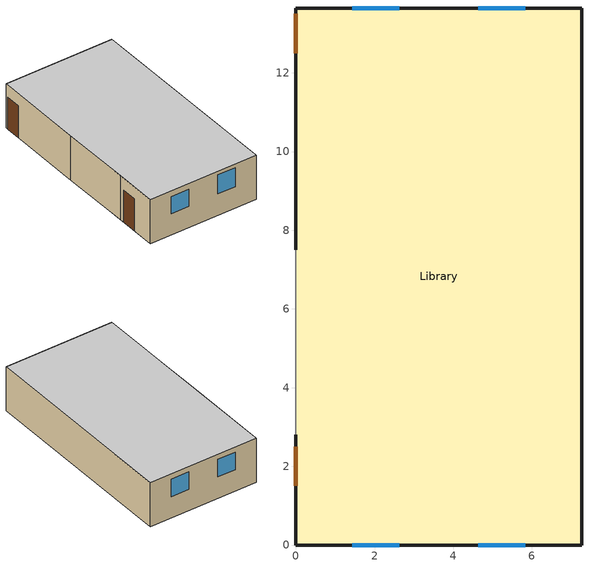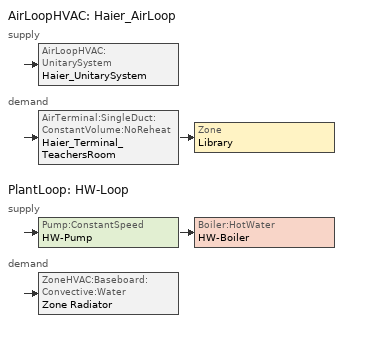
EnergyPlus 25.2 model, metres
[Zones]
Library
 floor adiabatic (Floor_Construction): 0,0 0,13.65 7.26,13.65 7.26,0 z0
 wall outside (Insulated_Brick_Wall): 0,2.8 0,0 7.26,0 7.26,13.65 0,13.65 0,7.5 z0:3
 wall adiabatic (Insulated_Brick_Wall): 0,7.5 0,2.8 z0:3
 window (Window_Double_LowE_Argon): 2.63,13.65 1.43,13.65 / 5.83,13.65 4.63,13.65 z1.45:2.65; 1.43,0 2.63,0 z1.45:2.6; 4.63,0 5.83,0 z1.45:2.75
 door (Simple_Door): 0,2.5 0,1.5 / 0,13.5 0,12.5 z0:2.18
 ceiling adiabatic (Concrete_Roof): 0,0 7.26,0 7.26,13.65 0,13.65 z3
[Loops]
AirLoopHVAC 'Haier_AirLoop'
 supply: AirLoopHVAC:UnitarySystem 'Haier_UnitarySystem'
 demand: AirTerminal:SingleDuct:ConstantVolume:NoReheat 'Haier_Terminal_TeachersRoom' > Zone 'Library'
PlantLoop 'HW-Loop'
 supply: Pump:ConstantSpeed 'HW-Pump' > Boiler:HotWater 'HW-Boiler'
 demand: ZoneHVAC:Baseboard:Convective:Water 'Zone Radiator'
[Building]
library: North Axis {deg}=0; Terrain=City; Loads Convergence Tolerance Value {W}=0.05; Temperature Convergence Tolerance Value {deltaC}=0.05; Solar Distribution=FullExterior; Maximum Number of Warmup Days=30; Minimum Number of Warmup Days=6
[Site:Location]
Kalamata_Greece: Latitude {deg}=37.02; Longitude {deg}=22.11; Time Zone {hr}=2; Elevation {m}=8
[SizingPeriod:DesignDay] Dry-Bulb Temperature Range Modifier Type=DefaultMultipliers; Barometric Pressure {Pa}=101325; Wind Speed {m/s}=3; Wind Direction {deg}=0; Rain Indicator=No; Snow Indicator=No; Daylight Saving Time Indicator=No; Solar Model Indicator=ASHRAEClearSky
Name | Month | Day of Month | Day Type | Maximum Dry-Bulb Temperature {C} | Daily Dry-Bulb Temperature Range {C} | Humidity Condition Type | Wetbulb or DewPoint at Maximum Dry-Bulb {C} | Sky Clearness
KalamataSummerDesignDay | 6 | 10 | SummerDesignDay | 33.2 | 11 | Wetbulb | 23 | 1
KalamataWinterDesignDay | 1 | 21 | WinterDesignDay | 1.2 | 0 | WetBulb | -1.5 | 0.9
[Material]
Plaster_Outer; Plaster_Inner: Smooth, 0.015, 0.87, 1800, 840, 0.9, 0.65, 0.65
Hollow_Brick_Core: MediumRough, 0.22, 0.35, 800, 840, 0.9, 0.7, 0.7
Cement_Lime_Render: MediumRough, 0.02, 0.87, 1800, 840, 0.9, 0.65, 0.65
Hollow_Clay_Brick: MediumRough, 0.25, 0.35, 800, 840, 0.9, 0.7, 0.7
EPS_Insulation: Smooth, 0.06, 0.035, 20, 1400, 0.9, 0.7, 0.7
Gypsum_Plaster: Smooth, 0.02, 0.25, 950, 1090, 0.9, 0.65, 0.65
Roof_Concrete: MediumRough, 0.2, 1.75, 2300, 880, 0.9, 0.6, 0.6
Door_Material: MediumRough, 0.04, 0.03, 32, 1400, 0.9, 0.7, 0.7
[Construction]
Floor_Construction: Plaster_Outer, Hollow_Brick_Core, Plaster_Inner
Insulated_Brick_Wall: Cement_Lime_Render, Hollow_Clay_Brick, EPS_Insulation, Gypsum_Plaster
Window_Double_LowE_Argon: Glass_LowE_4mm, Argon_16mm, Glass_Clear_4mm
Concrete_Roof: Roof_Concrete
Simple_Door: Door_Material
[WindowMaterial:Glazing]
Glass_LowE_4mm: SpectralAverage, 0.004, 0.84, 0.04, 0.04, 0.78, 0.1, 0.1, 0.04, 0.84, 0.84, 1
Glass_Clear_4mm: SpectralAverage, , 0.004, 0.84, 0.075, 0.075, 0.89, 0.08, 0.08, 0, 0.84, 0.84, 1
[WindowMaterial:Gas]
Argon_16mm: Gas Type=Argon; Thickness {m}=0.016
[Sizing:Zone]
Library: Zone Cooling Design Supply Air Temperature Input Method=SupplyAirTemperature; Cooling Design Supply Air Temperature {C}=14; Zone Heating Design Supply Air Temperature Input Method=SupplyAirTemperature; Heating Design Supply Air Temperature {C}=40; Zone Cooling Design Supply Air Humidity Ratio {kgWater/kgDryAir}=0.009; Zone Heating Design Supply Air Humidity Ratio {kgWater/kgDryAir}=0.004
[Sizing:Plant]
HW-Loop: Heating, 82, 11
[Sizing:System]
Haier_AirLoop: Type of Load to Size On=Sensible; Design Outdoor Air Flow Rate {m3/s}=autosize; Minimum System Air Flow Ratio=0.3; Preheat Design Temperature {C}=4.5; Preheat Design Humidity Ratio {kgWater/kgDryAir}=0.008; Precool Design Temperature {C}=11; Precool Design Humidity Ratio {kgWater/kgDryAir}=0.008; Central Cooling Design Supply Air Temperature {C}=12.8; Central Heating Design Supply Air Temperature {C}=16.7; Sizing Option=NonCoincident; 100% Outdoor Air in Cooling=No; 100% Outdoor Air in Heating=No; Central Cooling Design Supply Air Humidity Ratio {kgWater/kgDryAir}=0.0085; Central Heating Design Supply Air Humidity Ratio {kgWater/kgDryAir}=0.008; Cooling Supply Air Flow Rate Method=DesignDay; Cooling Supply Air Flow Rate {m3/s}=0.333; Heating Supply Air Flow Rate Method=DesignDay; Heating Supply Air Flow Rate {m3/s}  (since you don't want air heating)=0; System Outdoor Air Method=ZoneSum; Zone Maximum Outdoor Air Fraction=0.5; Cooling Design Capacity Method=CoolingDesignCapacity; Cooling Design Capacity {W}=autosize; Heating Design Capacity Method=HeatingDesignCapacity; Heating Design Capacity {W} (disabled)=0
[Zone]
Library: Type=1; Multiplier=1; Ceiling Height {m}=3; Volume {m3}=297.3
[People]
Room People: Zone or ZoneList Name  (change to your zone name)=Library; Number of People Schedule=OCCUPY-ROOM; Number of People Calculation Method=People; Number of People (when schedule = 1.0)=20; Fraction Radiant (example)=0.3; Activity Level Schedule=ActSchd
[ZoneContaminantSourceAndSink:Generic:Constant]
Classroom_PM25_Source: Zone=Library; Design Generation Rate {µg/s, if conc in µg/m3}=0.4; Generation Schedule=PM25_Internal_Schedule; Design Removal Coefficient=0; Removal Schedule=PM25_Removal_Schedule
[ZoneControl:Thermostat]
Library Thermostat: Which zone it controls=Library; Thermostat mode schedule (on/off)=Zone Control Type Sched; Type of thermostat=ThermostatSetpoint:DualSetpoint; Name of dual setpoint object=DualSP-Control
[ThermostatSetpoint:DualSetpoint]
DualSP-Control: Heating setpoint schedule (you already have)=Htg-SetP-Sch; Cooling schedule from section 2=Clg-SetP-Sch
[Lights]
Library Lights: Zone or ZoneList=Library; Schedule=LIGHTS-1; Design Level Calculation Method=Watts/Area; Watts per Zone Floor Area {W/m2}=10; Return Air Fraction=0; Fraction Radiant=0.6; Fraction Visible=0.2; Fraction Replaceable=1
[ZoneInfiltration:DesignFlowRate]
Infiltration Library: Zone or ZoneList=Library; Schedule=INFIL-SCH; Design Flow Rate Calculation Method=AirChanges/Hour; Air Changes per Hour {1/hr}=0.5; Constant Term Coefficient=1; Temperature Term Coefficient=0; Velocity Term Coefficient=0; Velocity Squared Term Coefficient=0
[ZoneVentilation:DesignFlowRate]
Vent_Library: Zone=Library; Schedule=Vent-Sch; Design Flow Rate Calculation Method=Flow/Person; Flow Rate per Person {m3/s-person}  (10 L/s-person)=0.01; Ventilation Air Fan Pressure Rise {Pa}  (0 = no fan power)=0; Ventilation Air Fan Total Efficiency=0
[ZoneHVAC:Baseboard:Convective:Water]
Zone Radiator: Availability Schedule=Heat-Avail; Heating Design Capacity Method=HeatingDesignCapacity; Heating Design Capacity {W}=45000; U-Factor Times Area Value {W/K} (Increased to force 1.67 GJ)=2200; Maximum Water Flow Rate {m3/s}=0.0025; Convergence Tolerance=0.001
[Pump:ConstantSpeed]
HW-Pump: HW-SupplyInlet, HW-SupplyPumpOutlet, 0.0025, 60000, 600, 0.9, 0, INTERMITTENT
[PlantLoop]
HW-Loop: Water, HW-Loop-Operation, HW-SupplyOutlet, 100, 10, 0.0025, 0, 0.6, HW-SupplyInlet, HW-SupplyOutlet, HW-Loop-Supply Branches, HW-Loop-Supply Connectors, HW-Loop-DemandInlet, HW-Loop-DemandOutlet, HW-Loop-Demand Branches, Optimal
[Boiler:HotWater]
HW-Boiler: Diesel, 60000, 0.8, LeavingBoiler, 0.0025, 0.2, 1.1, 0.9, HW-Boiler-Inlet, HW-Boiler-Outlet, 100, ConstantFlow, 0, 1
[PlantEquipmentOperationSchemes]
HW-Loop-Operation: Control Scheme 1=HW-Heating-Operation; Control Scheme 1 Schedule=HW-Heating-Schedule
[PlantEquipmentOperation:HeatingLoad]
HW-Heating-Operation: 0, 1e9, HW-Boiler-EquipmentList
[PlantEquipmentList]
HW-Boiler-EquipmentList: Boiler:HotWater, HW-Boiler
[SetpointManager:Scheduled]
HW-Loop-SetpointManager: Temperature, HW-Setpoint-Schedule, HW-SupplyOutlet
[Fan:OnOff]
Haier_Cab_Fan: Availability Schedule=HVAC-Avail; Fan Total Efficiency=0.7; Pressure Rise {Pa}=600; Maximum Flow Rate {m3/s}=0.333; Motor Efficiency=0.9; Motor In Airstream Fraction=1
[Coil:Cooling:DX:SingleSpeed]
Haier_Cab_DX_Cool: Availability Schedule=HVAC-Avail; Gross Rated Total Cooling Capacity {W}=7200; Gross Rated Sensible Heat Ratio=0.76; Gross Rated Cooling COP {W/W}=3.23; Rated Air Flow Rate {m3/s}=0.4; 2017 Rated Evaporator Fan Power Per Volume Flow Rate {W/(m3/s)}=0; 2023 Rated Evaporator Fan Power Per Volume Flow Rate {W/(m3/s)}=0; Total Cooling Capacity Function of Temperature Curve=Haier_CoolCapFT; Total Cooling Capacity Function of Flow Fraction Curve=Haier_CoolCapFF; Energy Input Ratio Function of Temperature Curve=Haier_CoolEIRFT; Energy Input Ratio Function of Flow Fraction Curve=Haier_CoolEIRFF; Part Load Fraction Correlation Curve=Haier_CoolPLF
[AirLoopHVAC:UnitarySystem]
Haier_UnitarySystem: Control Type=Load; Controlling Zone or Thermostat Location=Library; Dehumidification Control Type=None; Availability Schedule=HVAC-Avail; Supply Fan=Haier_Cab_Fan; Fan Placement=BlowThrough; Cooling Coil=Haier_Cab_DX_Cool; Use DOAS DX Cooling Coil=No; Latent Load Control=SensibleOnlyLoadControl; Cooling Supply Air Flow Rate Method=SupplyAirFlowRate; Cooling Supply Air Flow Rate {m3/s}=0.333; Heating Supply Air Flow Rate Method=SupplyAirFlowRate; Heating Supply Air Flow Rate {m3/s}   (heating disabled)=0; No Load Supply Air Flow Rate Method=SupplyAirFlowRate; No Load Supply Air Flow Rate {m3/s}   (fan off at no-load)=0
[AvailabilityManager:Scheduled]
Haier_AvailMgr: HVAC-Avail
[AirLoopHVAC]
Haier_AirLoop: Design Supply Air Flow Rate {m3/s}=autosize
[AirTerminal:SingleDuct:ConstantVolume:NoReheat]
Haier_Terminal_TeachersRoom: HVAC-Avail, Haier_Zone_SupplyNode, Library_Air_Inlet, 0.333
[Zone equipment]
Library: Zone Radiator, Haier_Terminal_TeachersRoom
[SetpointManager:SingleZone:Reheat]
Haier_SAT_SPM: Control Variable=Temperature; Minimum Supply Air Temperature {C}=12.8; Maximum Supply Air Temperature {C}=40; Control Zone=Library; Setpoint Node or NodeList=Haier_Supply_Outlet
[Schedule:Compact]
OCCUPY-ROOM; HVAC-Avail: Fraction, Through: 12/31, For: Weekdays, Until: 08:10, 0, Until: 09:00, 1, Until: 09:10, 0, Until: 10:00, 1, Until: 10:10, 0, Until: 11:00, 1, Until: 11:10, 0, Until: 12:00, 1, Until: 12:10, 0, Until: 13:00, 1, Until: 13:10, 0, Until: 14:00, 1, Until: 24:00, 0, For: Weekends Holiday SummerDesignDay WinterDesignDay CustomDay1 CustomDay2, Until: 24:00, 0
LIGHTS-1: On/Off, Through: 12/31, For: WeekDays, Until: 08:10, 0, Until: 09:00, 1, Until: 09:10, 0, Until: 10:00, 1, Until: 10:10, 0, Until: 11:00, 1, Until: 11:10, 0, Until: 12:00, 1, Until: 12:10, 0, Until: 13:00, 1, Until: 13:10, 0, Until: 14:00, 1, Until: 24:00, 0, For: Weekends Holiday SummerDesignDay WinterDesignDay CustomDay1 CustomDay2, Until: 24:00, 0
Heat-Avail: Fraction, Through: 12/31, For: Weekdays, Until: 08:10, 0, Until: 09:00, 1, Until: 09:10, 0, Until: 10:00, 1, Until: 24:00, 0, For: Weekends Holiday SummerDesignDay WinterDesignDay CustomDay1 CustomDay2, Until: 24:00, 0
Zone Control Type Sched: Control Type, Through: 12/31, For: Weekdays, Until: 08:00, 0, Until: 14:00, 4, Until: 24:00, 0, For: WinterDesignDay SummerDesignDay, Until: 24:00, 4, For: Weekends Holiday CustomDay1 CustomDay2, Until: 24:00, 0
INFIL-SCH: Fraction, Through: 12/31, For: Weekdays, Until: 08:00, 0.05, Until: 08:10, 1, Until: 09:00, 0.05, Until: 09:10, 1, Until: 10:00, 0.05, Until: 10:10, 1, Until: 11:00, 0.05, Until: 11:10, 1, Until: 12:00, 0.05, Until: 12:10, 1, Until: 13:00, 0.05, Until: 13:10, 1, Until: 24:00, 0.05, For: Weekends Holiday SummerDesignDay WinterDesignDay CustomDay1 CustomDay2, Until: 24:00, 0.05
Vent-Sch: Fraction, Through: 12/31, For: Weekdays, Until: 08:00, 0, Until: 08:10, 1, Until: 09:00, 0, Until: 09:10, 1, Until: 10:00, 0, Until: 10:10, 1, Until: 11:00, 0, Until: 11:10, 1, Until: 12:00, 0, Until: 12:10, 1, Until: 13:00, 0, Until: 13:10, 1, Until: 24:00, 0, For: Weekends Holiday SummerDesignDay WinterDesignDay CustomDay1 CustomDay2, Until: 24:00, 0
ActSchd: Any Number, Through: 12/31, For: Weekdays, Until: 08:10, 0, Until: 09:00, 117.24, Until: 09:10, 0, Until: 10:00, 117.24, Until: 10:10, 0, Until: 11:00, 117.24, Until: 11:10, 0, Until: 12:00, 117.24, Until: 12:10, 0, Until: 13:00, 117.24, Until: 13:10, 0, Until: 14:00, 117.24, Until: 24:00, 0, For: Weekends Holiday SummerDesignDay WinterDesignDay CustomDay1 CustomDay2, Until: 24:00, 0
Htg-SetP-Sch: Temperature, Through: 12/31, For: WeekDays, Until: 08:00, 16, Until: 14:00, 17.5, Until: 24:00, 16, For: WeekEnds Holiday SummerDesignDay WinterDesignDay CustomDay1 CustomDay2, Until: 24:00, 16
Clg-SetP-Sch: Temperature, Through: 12/31, For: WeekDays, Until: 08:00, 30, Until: 14:00, 26, Until: 24:00, 30, For: WeekEnds Holiday SummerDesignDay WinterDesignDay CustomDay1 CustomDay2, Until: 24:00, 30
PM25_Internal_Schedule: Through: 12/31, For: Weekdays, Until: 09:00, 0.1, Until: 14:00, 1, Until: 24:00, 0.1, For: Weekends Holiday SummerDesignDay WinterDesignDay CustomDay1nCustomDay2, Until: 24:00, 0
PM25_Removal_Schedule: Fraction, Through: 12/31, For: AllDays, Until: 24:00, 0
HW-Heating-Schedule: Fraction, Through: 12/31, For: AllDays, Until: 24:00, 1
HW-Setpoint-Schedule: Temperature, Through: 12/31, For: AllDays, Until: 24:00, 80
[Curve:Biquadratic]
Haier_CoolCapFT: 0.942588, 0.00954335, 0.00068377, -0.0110427, 5.249e-06, -9.72e-06, 12.77778, 23.88889, 18.33333, 46.11111, , , Temperature, Temperature, Dimensionless
Haier_CoolEIRFT: 0.342414, 0.034885, -0.0006237, 0.00497722, 0.000437951, -0.000728028, 12.77778, 23.88889, 18.33333, 46.11111, , , Temperature, Temperature, Dimensionless
[Curve:Quadratic]
Haier_CoolCapFF: 0.8, 0.2, 0, 0.5, 1.5, , , Dimensionless, Dimensionless
Haier_CoolEIRFF: 1.1552, -0.1808, 0.0256, 0.5, 1.5, , , Dimensionless, Dimensionless
Haier_CoolPLF: 0.85, 0.15, 0, 0, 1, , , Dimensionless, Dimensionless
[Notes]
teachersroom.idf
Location:                Kalamata, Greece
Run Period (Weather File): Full Annual Simulation, Kalamata
Floor Area:              59.3 m2
Number of Stories:       1
Official single-day holidays
Christmas break: Dec 24 – Jan 6
Split into two periods to avoid year boundary issues
Easter holidays: Apr 10 – Apr 23
Summer break: Jun 16 – Sep 10
